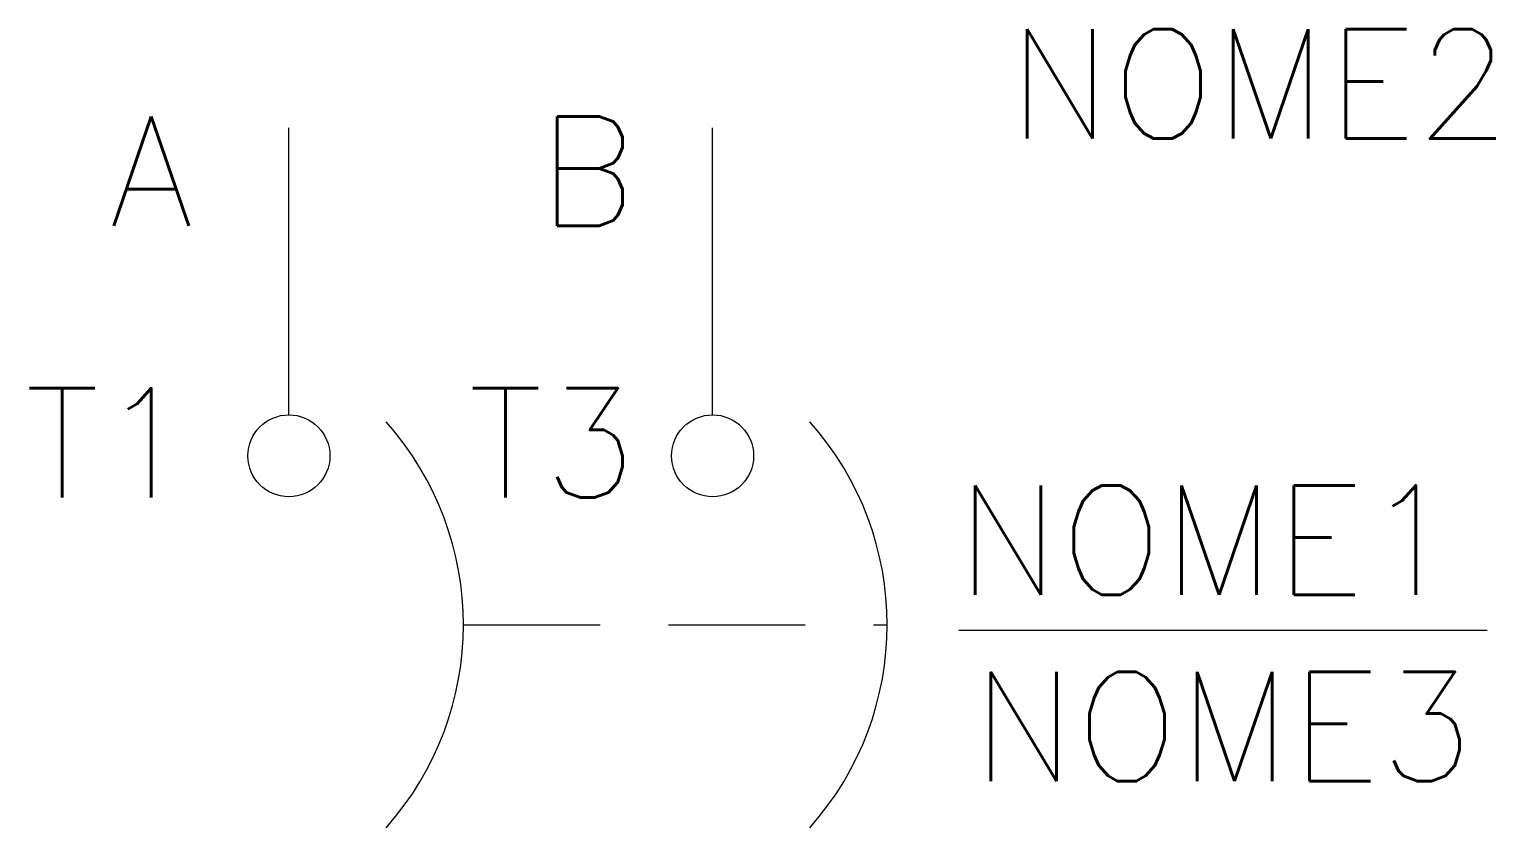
# Model space of a CAD drawing. Header units: millimetres. Extents: x 9.1 to 35.9, y -3.9 to 10.8.
import ezdxf
from ezdxf.enums import TextEntityAlignment as Align

# ---------------------------------------------------------------- set-up
doc = ezdxf.new("R2010")
doc.units = ezdxf.units.MM
doc.header["$LTSCALE"] = 10
doc.linetypes.add('HIDDEN', pattern=[0.375, 0.25, -0.125])
doc.styles.add('ROMANS', font='romans.shx')

msp = doc.modelspace()

# ---------------------------------------------------------------- linework, layer by layer
at = {"color": 7}
msp.add_line((26.114, -0.238), (35.78, -0.238), dxfattribs=at)
at = {"color": 7, "flags": 128}
for points in [[(13.863, 3.699), (13.863, 8.949)], [(21.613, 3.699), (21.613, 8.949)]]:
    msp.add_lwpolyline(points, dxfattribs=at)
at = {"color": 7, "linetype": 'HIDDEN', "flags": 128}
msp.add_lwpolyline([(17.056, -0.141), (24.806, -0.141)], dxfattribs=at)
at = {"color": 7, "linetype": 'Continuous'}
for centre in [(13.863, 2.949), (21.613, 2.949)]:
    msp.add_circle(centre, 0.75, dxfattribs=at)
for centre in [(11.475, -0.141), (19.225, -0.141)]:
    msp.add_arc(centre, 5.581, 318.3063, 41.6937, dxfattribs=at)

# ---------------------------------------------------------------- texts
at = {"color": 7, "lineweight": -3, "style": 'ROMANS'}
for tag, p in [('NOME2', (31.607, 9.751)), ('NOME3', (30.947, -2.003))]:
    msp.add_attdef(tag, text='', height=2, dxfattribs=at).set_placement(p, align=Align.MIDDLE_CENTER)
for tag, p in [('A', (12.116, 8.159)), ('B', (20.225, 8.159)), ('T1', (12.116, 3.184)), ('T3', (20.225, 3.184))]:
    msp.add_attdef(tag, text='', height=2, dxfattribs=at).set_placement(p, align=Align.MIDDLE_RIGHT)
at = {"color": 7, "style": 'ROMANS', "flags": 4}
msp.add_attdef('NOME1', text='NOME1', height=2, dxfattribs=at).set_placement((30.661, 1.409), align=Align.MIDDLE_CENTER)

doc.saveas('drawing.dxf')
